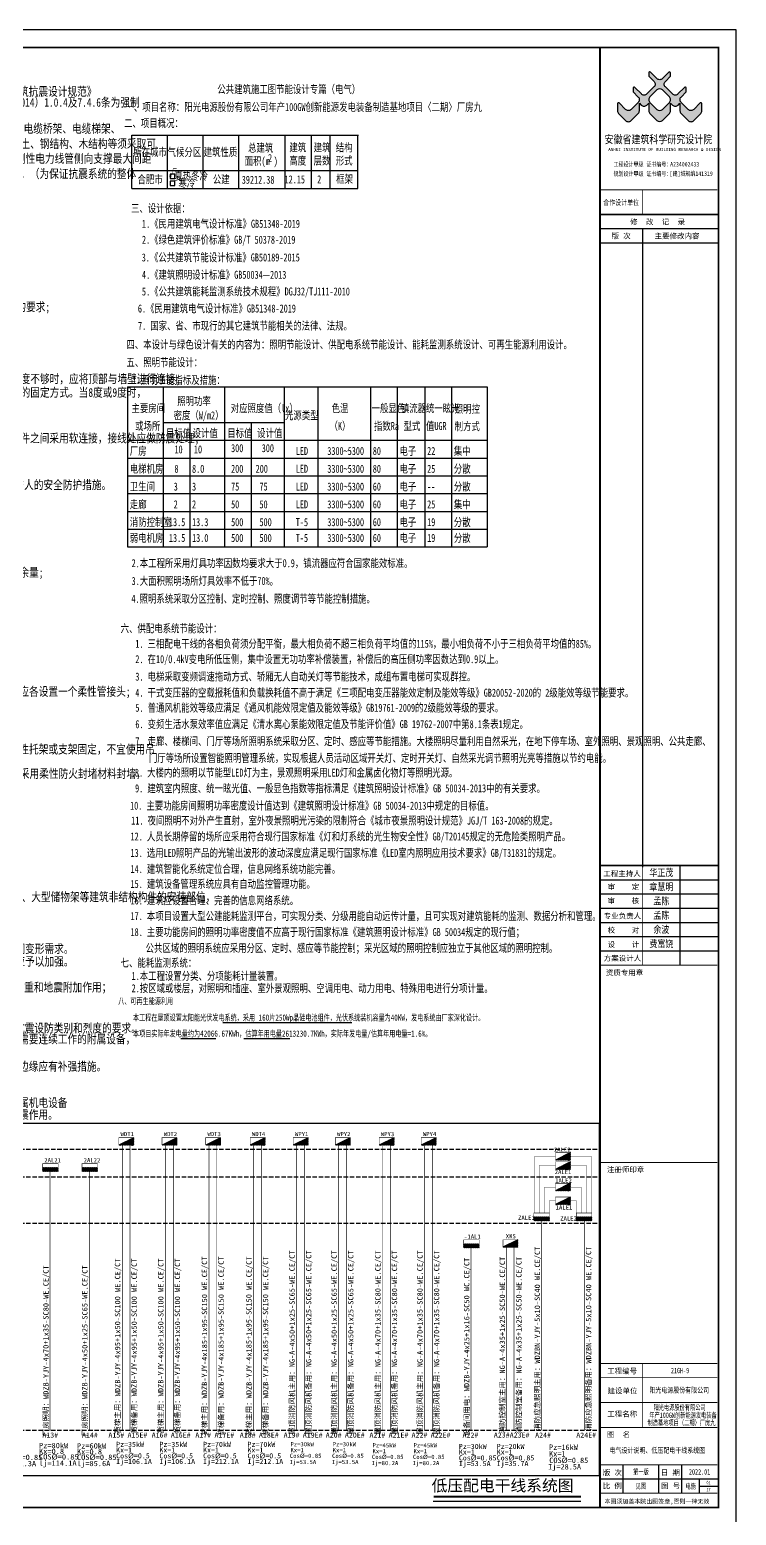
# Model space of a CAD drawing. Header units: millimetres. Extents: x -633009578 to 5705885, y -633235091 to 2571734.
# Drawn here: x 2504630 to 2544355, y 2323531 to 2407071 of the extents above; entities that cross this region are included whole.
import ezdxf
from ezdxf.enums import TextEntityAlignment as Align

# ---------------------------------------------------------------- set-up
doc = ezdxf.new("R2010")
doc.units = ezdxf.units.MM
doc.header["$LTSCALE"] = 1000
doc.header["$MEASUREMENT"] = 0
doc.linetypes.add('__DASH', pattern=[0.35, 0.25, -0.1])
doc.linetypes.add('DASH', pattern=[0.35, 0.25, -0.1])
doc.layers.get('0').update_dxf_attribs({"color": 9})
for name, color, linetype in [('000000000000电气', 7, 'Continuous'), ('ABDE_DENG', 4, 'Continuous'), ('E-CAPL-1', 7, 'Continuous'), ('电-标注文字', 6, 'Continuous'), ('电气系统', 3, 'Continuous'), ('设备-箱柜', 3, 'Continuous'), ('院图签、封面151013$0$PUB_TITLE', 153, 'Continuous'), ('院图签、封面151013$0$图签文字', 4, 'Continuous')]:
    doc.layers.add(name, color=color, linetype=linetype)
doc.styles.add('--宋体', font='simhei.ttf', dxfattribs={"width": 0.8})
doc.styles.add('ECADI', font='simhei.ttf', dxfattribs={"width": 0.707, "bigfont": 'hztxt.shx'})
doc.styles.add('ELEC-DIM', font='simhei.ttf')
doc.styles.add('HZTXT', font='simhei.ttf', dxfattribs={"width": 0.707, "bigfont": 'hztxt.shx'})
doc.styles.add('IDQSTYLE', font='simhei.ttf', dxfattribs={"width": 0.707, "bigfont": 'hztxt.shx'})
doc.styles.add('宋', font='simhei.ttf', dxfattribs={"width": 0.8})
doc.styles.add('院图签、封面151013$0$-宋体', font='simhei.ttf', dxfattribs={"width": 0.8})

# ---------------------------------------------------------------- blocks, each defined once
blk = doc.blocks.new('*X27')
at = {"color": 0}
for p, q in [((99.83, 192.74), (101.99, 194.9)), ((99.83, 193.17), (101.57, 194.9)), ((99.83, 193.59), (101.14, 194.9)), ((99.83, 194.02), (100.72, 194.9)), ((99.83, 194.44), (100.29, 194.9)), ((99.83, 194.87), (99.87, 194.9)), ((99.92, 192.4), (102.42, 194.9)), ((100.34, 192.4), (102.84, 194.9)), ((100.76, 192.4), (103.26, 194.9)), ((101.19, 192.4), (103.69, 194.9)), ((101.61, 192.4), (104.11, 194.9)), ((102.04, 192.4), (104.54, 194.9)), ((102.46, 192.4), (104.96, 194.9)), ((102.88, 192.4), (105.38, 194.9)), ((103.31, 192.4), (105.81, 194.9)), ((103.73, 192.4), (106.23, 194.9)), ((104.16, 192.4), (106.66, 194.9)), ((104.58, 192.4), (107.08, 194.9)), ((105.01, 192.4), (107.51, 194.9)), ((105.43, 192.4), (107.93, 194.9)), ((105.85, 192.4), (108.35, 194.9)), ((106.28, 192.4), (108.78, 194.9)), ((106.7, 192.4), (109.2, 194.9)), ((107.13, 192.4), (109.63, 194.9)), ((107.55, 192.4), (109.83, 194.68)), ((107.98, 192.4), (109.83, 194.26)), ((108.4, 192.4), (109.83, 193.83)), ((108.82, 192.4), (109.83, 193.41)), ((109.25, 192.4), (109.83, 192.99)), ((109.67, 192.4), (109.83, 192.56))]:
    blk.add_line(p, q, dxfattribs=at)
blk = doc.blocks.new('HC000427')
at = {"color": 0, "linetype": 'Continuous', "const_width": 0.3}
blk.add_lwpolyline([(5, 2.5), (-5, 2.5), (-5, -2.5), (5, -2.5)], close=True, dxfattribs=at)
blk.add_lwpolyline([(5, 0), (-5, 0)], dxfattribs=at)
at = {"color": 0, "linetype": 'Continuous'}
blk.add_blockref('*X27', (-104.83, -194.9), dxfattribs=at)
at = {"color": 0, "style": 'IDQSTYLE', "width": 0.7}
blk.add_attdef('PSFHATT', (7, -2.5), '', height=2.5, dxfattribs=at)
blk = doc.blocks.new('*X123')
at = {"color": 0, "linetype": 'Continuous'}
for p, q in [((232.6, 320), (232.94, 320.33)), ((233.02, 320), (233.78, 320.76)), ((233.45, 320), (234.63, 321.18)), ((233.87, 320), (235.48, 321.61)), ((234.3, 320), (236.33, 322.03)), ((234.72, 320), (237.18, 322.46)), ((235.15, 320), (238.03, 322.88)), ((235.57, 320), (238.88, 323.3)), ((235.99, 320), (239.72, 323.73)), ((236.42, 320), (240.57, 324.15)), ((236.84, 320), (241.42, 324.58)), ((237.27, 320), (242.27, 325)), ((237.69, 320), (242.27, 324.57)), ((238.12, 320), (242.27, 324.15)), ((238.54, 320), (242.27, 323.72)), ((238.96, 320), (242.27, 323.3)), ((239.39, 320), (242.27, 322.88)), ((239.81, 320), (242.27, 322.45)), ((240.24, 320), (242.27, 322.03)), ((240.66, 320), (242.27, 321.6)), ((241.09, 320), (242.27, 321.18)), ((241.51, 320), (242.27, 320.75)), ((241.93, 320), (242.27, 320.33))]:
    blk.add_line(p, q, dxfattribs=at)
blk = doc.blocks.new('HC000431')
at = {"color": 0, "linetype": 'Continuous'}
blk.add_line((5, 2.5), (-5, -2.5), dxfattribs=at)
at = {"color": 0, "linetype": 'Continuous', "const_width": 0.3}
for points in [[(5, 2.5), (-5, 2.5), (-5, -2.5)], [(-5, -2.5), (5, -2.5), (5, 2.5)]]:
    blk.add_lwpolyline(points, dxfattribs=at)
at = {"color": 0, "linetype": 'Continuous'}
blk.add_blockref('*X123', (-237.27, -322.5), dxfattribs=at)
at = {"color": 0, "style": 'IDQSTYLE', "width": 0.7}
blk.add_attdef('PSFHATT', (7, -2.5), '', height=2.5, dxfattribs=at)
blk = doc.blocks.new('G$C30390A01')
at = {"layer": '院图签、封面151013$0$图签文字', "color": 6, "style": '院图签、封面151013$0$-宋体', "width": 0.7}
for s, p in [('年产100GW创新能源发电装备', (224, -862)), ('阳光电源股份有限公司', (460, -424)), ('制造基地项目〈二期〉厂房九', (125, -1285))]:
    blk.add_text(s, height=300, dxfattribs=at).set_placement(p)
blk = doc.blocks.new('建筑图框_A0')
at = {"layer": '院图签、封面151013$0$PUB_TITLE', "ltscale": 100}
h = blk.add_hatch(color=256, dxfattribs=at)
h.paths.add_polyline_path([(113562, 80488), (113198, 80857, 0.670794), (113099, 80817), (113099, 80604), (113385, 80314, -0.414214), (113383, 80006), (112984, 79613, -0.414214), (112676, 79615), (112315, 79981, 0.670794), (112216, 79940), (112216, 79546, 0.197036), (112278, 79394), (112676, 78990, 0.414214), (112983, 78988), (113388, 79387, 0.20079), (113453, 79542), (113453, 79968), (113559, 79861, 0.414214), (113866, 79859), (113978, 79968), (113978, 79550, 0.200112), (114042, 79396), (114439, 79003, 0.411512), (114746, 79003), (115143, 79396, 0.200112), (115207, 79550), (115207, 79968), (115319, 79859, 0.414214), (115626, 79861), (115733, 79968), (115733, 79542, 0.20079), (115797, 79387), (116202, 78988, 0.414214), (116509, 78990), (116907, 79394, 0.197036), (116969, 79546), (116969, 79940, 0.670794), (116870, 79981), (116509, 79615, -0.414214), (116201, 79613), (115802, 80006, -0.414214), (115800, 80314), (116086, 80604), (116086, 80817, 0.670794), (115987, 80857), (115623, 80488, -0.414214), (115315, 80486), (114913, 80882, -0.414214), (114911, 81190), (115209, 81493), (115209, 81667, 0.66557), (115110, 81708), (114747, 81350, -0.414214), (114439, 81352), (114075, 81721, 0.670794), (113976, 81681), (113976, 81493), (114275, 81190, -0.414214), (114272, 80882), (113870, 80486, -0.414214)])
h.paths.add_polyline_path([(114043, 80321), (114440, 80712, -0.409989), (114745, 80712), (115142, 80321, -0.417685), (115142, 80012), (114746, 79619, -0.411512), (114439, 79619), (114043, 80012, -0.417685)], flags=16)
for p, q in [((118900, 0), (118900, 84100)), ((117900, 1000), (117900, 83100))]:
    blk.add_line(p, q)
at = {"layer": '院图签、封面151013$0$PUB_TITLE'}
for p, q in [((111238, 73700), (117838, 73700)), ((117838, 73700), (111238, 73700)), ((111238, 73700), (117838, 73700)), ((117838, 72900), (111238, 72900)), ((113638, 37001), (113638, 72899)), ((117838, 72100), (111238, 72100)), ((117838, 37100), (111238, 37100)), ((117838, 37100), (111238, 37100)), ((111238, 37100), (117838, 37100)), ((111238, 37100), (117838, 37100)), ((111238, 37100), (117838, 37100)), ((117838, 37100), (111238, 37100)), ((111238, 37100), (117838, 37100)), ((111238, 37100), (117838, 37100)), ((117838, 37100), (111238, 37100)), ((115738, 31501), (115738, 37100)), ((111238, 36300), (117838, 36300)), ((111238, 35500), (117838, 35500)), ((111238, 34700), (117838, 34700)), ((111238, 33900), (117838, 33900)), ((111238, 33100), (117838, 33100)), ((111238, 32300), (117838, 32300)), ((112538, 1800), (112538, 3411)), ((114538, 1800), (114538, 3411)), ((115838, 1800), (115838, 3411)), ((111238, 2600), (117838, 2600)), ((116838, 1800), (116838, 2600)), ((116838, 2200), (117838, 2200))]:
    blk.add_line(p, q, dxfattribs=at)
blk.add_lwpolyline([(0, 0), (118900, 0), (118900, 84100), (0, 84100)], close=True, dxfattribs=at)
at = {"layer": '院图签、封面151013$0$PUB_TITLE', "const_width": 100}
blk.add_lwpolyline([(2500, 1000), (117900, 1000), (117900, 83100), (2500, 83100)], close=True, dxfattribs=at)
at = {"layer": '院图签、封面151013$0$PUB_TITLE'}
for points, const_width in [([(111238, 1000), (111238, 83100)], 100), ([(111238, 75100), (117838, 75100)], 48), ([(113638, 73700), (113638, 75100)], 48), ([(111238, 73700), (117838, 73700)], 48), ([(111238, 37100), (117838, 37100)], 50), ([(111238, 37100), (117838, 37100)], 48), ([(111238, 37100), (117838, 37100)], 48), ([(111238, 37100), (117838, 37100)], 48), ([(111238, 37100), (117838, 37100)], 48), ([(111238, 37100), (117838, 37100)], 48), ([(111238, 37100), (117838, 37100)], 48), ([(111238, 37100), (117838, 37100)], 48), ([(111238, 37100), (117838, 37100)], 48), ([(117838, 37100), (111238, 37100)], 35.3), ([(117838, 37100), (111238, 37100)], 35.3), ([(113638, 31501), (113638, 37100)], 48), ([(111238, 31500), (117838, 31500)], 48), ([(111238, 20400), (117838, 20400)], 48), ([(111238, 9100), (117838, 9100)], 48), ([(111238, 9100), (117838, 9100)], 48), ([(113638, 5500), (113638, 9100)], 48), ([(111238, 8300), (117838, 8300)], 48), ([(111238, 8300), (117838, 8300)], 48), ([(111238, 6900), (117838, 6900)], 48), ([(111238, 6900), (117838, 6900)], 48), ([(111238, 5500), (117838, 5500)], 48), ([(111238, 5500), (117838, 5500)], 48), ([(111238, 3400), (117838, 3400)], 48), ([(111238, 1800), (117838, 1800)], 48)]:
    blk.add_lwpolyline(points, dxfattribs=dict(at, const_width=const_width))
for points in [[(114911, 81190), (115209, 81493), (115209, 81667, 0.66557), (115110, 81708), (114747, 81350, -0.414214), (114439, 81352), (114075, 81721, 0.670794), (113976, 81681), (113976, 81493), (114275, 81190, -0.414214), (114272, 80882), (113870, 80486, -0.414214), (113562, 80488), (113198, 80857, 0.670794), (113099, 80817), (113099, 80604), (113385, 80314, -0.414214), (113383, 80006), (112984, 79613, -0.414214), (112676, 79615), (112315, 79981, 0.670794), (112216, 79940), (112216, 79546, 0.197036), (112278, 79394), (112676, 78990, 0.414214), (112983, 78988), (113388, 79387, 0.20079), (113453, 79542), (113453, 79968), (113559, 79861, 0.414214), (113866, 79859), (113978, 79968), (113978, 79550, 0.200112), (114042, 79396), (114439, 79003, 0.411512), (114746, 79003), (115143, 79396, 0.200112), (115207, 79550), (115207, 79968), (115319, 79859, 0.414214), (115626, 79861), (115733, 79968), (115733, 79542, 0.20079), (115797, 79387), (116202, 78988, 0.414214), (116509, 78990), (116907, 79394, 0.197036), (116969, 79546), (116969, 79940, 0.670794), (116870, 79981), (116509, 79615, -0.414214), (116201, 79613), (115802, 80006, -0.414214), (115800, 80314), (116086, 80604), (116086, 80817, 0.670794), (115987, 80857), (115623, 80488, -0.414214), (115315, 80486), (114913, 80882, -0.414214)], [(115142, 80321), (114745, 80712, 0.409989), (114440, 80712), (114043, 80321, 0.417685), (114043, 80012), (114439, 79619, 0.411512), (114746, 79619), (115142, 80012, 0.417685)]]:
    blk.add_lwpolyline(points, format="xyb", close=True, dxfattribs=at)
at = {"layer": '院图签、封面151013$0$PUB_TITLE', "style": '院图签、封面151013$0$-宋体', "width": 0.8}
for s, height, p in [('安徽省建筑科学研究设计院', 450, (111496, 77710)), ('规划设计甲级 证书编号：', 250, (112002, 75874)), ('工程设计甲级 证书编号：', 250, (112002, 76409)), ('A234002433', 250, (115183, 76409)), ('[建]城规编141319', 250, (115154, 75882)), ('合作设计单位', 300, (111416, 74236))]:
    blk.add_text(s, height=height, dxfattribs=at).set_placement(p)
at = {"layer": '院图签、封面151013$0$PUB_TITLE', "ltscale": 100, "style": '院图签、封面151013$0$-宋体'}
blk.add_text('ANHUI INSTITUTE OF BUILDING RESEARCH & DESIGN', height=180, dxfattribs=at).set_placement((111702, 77276))
at = {"layer": '院图签、封面151013$0$PUB_TITLE', "style": '院图签、封面151013$0$-宋体'}
for s, height, p in [('版 次', 300, (111890, 72353)), ('修  改  记  录', 300, (112931, 73146)), ('主要修改内容', 300, (114310, 72353)), ('工程主持人', 300, (111427, 36494)), ('审    定', 300, (111669, 35760)), ('审    核', 300, (111659, 34969)), ('专业负责人', 300, (111449, 34114)), ('校    对', 300, (111668, 33315)), ('设    计', 300, (111664, 32508)), ('方案设计人', 300, (111450, 31738)), ('资质专用章', 300, (111570, 30921)), ('注册师印章', 300, (111628, 19847)), ('工程编号', 300, (111644, 8519)), ('建设单位', 300, (111663, 7409)), ('工程名称', 300, (111644, 6104)), ('图  名', 300, (111628, 4952)), ('版 次', 300, (111397, 2811)), ('日 期', 300, (114658, 2814)), ('比 例', 300, (111390, 2063)), ('图 号', 300, (114672, 2063)), ('本图须加盖本院出图签章,否则一律无效', 240, (111488, 1224))]:
    blk.add_text(s, height=height, dxfattribs=at).set_placement(p)
at = {"layer": '院图签、封面151013$0$图签文字', "color": 6, "style": '院图签、封面151013$0$-宋体'}
for tag, height, width, p in [('工程主持人', 400, 0.8, (114688, 36700)), ('审定', 400, 0.8, (114688, 35900)), ('审核', 400, 0.8, (114688, 35100)), ('专业负责人', 400, 0.8, (114688, 34300)), ('校对', 400, 0.8, (114688, 33500)), ('设计', 400, 0.8, (114688, 32700)), ('方案设计人', 400, 0.8, (114688, 31900)), ('工程编号', 300, 0.7, (115738, 8700)), ('版次', 300, 0.7, (113538, 3006)), ('日期', 300, 0.7, (116838, 3000)), ('图号', 200, 0.7, (117338, 2400)), ('比例', 300, 0.7, (113538, 2200)), ('图号_X施', 300, 0.7, (116338, 2200)), ('图号_总数', 200, 0.7, (117338, 2000))]:
    blk.add_attdef(tag, text='', height=height, dxfattribs=dict(at, width=width)).set_placement(p, align=Align.MIDDLE_CENTER)
at = {"layer": '院图签、封面151013$0$图签文字', "color": 6, "style": '院图签、封面151013$0$-宋体', "width": 0.7}
for tag, p in [('建设单位_001', (115736, 7446)), ('工程名称_001', (115734, 6045)), ('图名_001', (114543, 4060))]:
    blk.add_attdef(tag, p, '', height=300, dxfattribs=at)

msp = doc.modelspace()

# ---------------------------------------------------------------- linework, layer by layer
at = {"color": 8, "linetype": '__DASH'}
for p, q in [((2477128.3, 2344116.8), (2536652, 2344116.8)), ((2477128.3, 2342556.8), (2536652, 2342556.8)), ((2477128.3, 2339961.7), (2536652, 2339961.7)), ((2477120.3, 2328314), (2536644, 2328314))]:
    msp.add_line(p, q, dxfattribs=at)
at = {"color": 2, "linetype": 'Continuous'}
msp.add_lwpolyline([(2477128.3, 2345582.5), (2536652, 2345582.5), (2536652, 2325755), (2477128.3, 2325755)], close=True, dxfattribs=at)
at = {"layer": '000000000000电气', "color": 4}
msp.add_line((2527314.2, 2324331.1), (2535624.4, 2324331.1), dxfattribs=at)
msp.add_line((2527314.2, 2324331.1), (2535624.4, 2324331.1), dxfattribs=at)
at = {"layer": '000000000000电气', "color": 4, "const_width": 115.2}
msp.add_lwpolyline([(2527334.5, 2324573.6), (2535616.9, 2324573.6), (2527334.5, 2324573.6), (2535616.9, 2324573.6), (2527334.5, 2324573.6)], dxfattribs=at)
msp.add_lwpolyline([(2527334.5, 2324573.6), (2535616.9, 2324573.6), (2527334.5, 2324573.6), (2535616.9, 2324573.6), (2527334.5, 2324573.6)], dxfattribs=at)
at = {"layer": 'ABDE_DENG', "color": 4, "linetype": 'Continuous'}
for p, q in [((2522745.9, 2351215.6), (2515490.8, 2351215.6)), ((2515092.6, 2350315.6), (2513117.3, 2350315.6)), ((2519255.6, 2350315.6), (2516676.1, 2350315.6))]:
    msp.add_line(p, q, dxfattribs=at)
at = {"layer": 'E-CAPL-1', "color": 230, "linetype": 'Continuous', "const_width": 36}
for points in [[(2509829.2, 2344345.7), (2509829.2, 2328300.5)], [(2512261.5, 2344345.7), (2512261.5, 2328300.5)], [(2514715.8, 2344345.7), (2514715.8, 2328300.5)], [(2517214.6, 2344345.7), (2517214.6, 2328300.5)], [(2519640.3, 2344345.7), (2519640.3, 2328300.5)], [(2522006.6, 2344345.7), (2522006.6, 2328300.5)], [(2524464.8, 2344345.7), (2524464.8, 2328300.5)], [(2526831.1, 2344345.7), (2526831.1, 2328300.5)], [(2505771.3, 2342870.6), (2505771.3, 2328314)], [(2507985.2, 2342870.6), (2507985.2, 2328314)], [(2533400.3, 2340102.6), (2533400.3, 2328300.5)], [(2535815, 2340102.6), (2535815, 2328300.5)], [(2529440, 2338578.4), (2529440, 2328314)], [(2531431.6, 2338599.5), (2531431.6, 2328300.5)]]:
    msp.add_lwpolyline(points, dxfattribs=at)
at = {"layer": 'E-CAPL-1', "color": 230, "linetype": 'DASH', "const_width": 36}
for points in [[(2510263.8, 2344345.7), (2510263.8, 2328300.5)], [(2512696.1, 2344345.7), (2512696.1, 2328300.5)], [(2515150.4, 2344345.7), (2515150.4, 2328300.5)], [(2517649.3, 2344345.7), (2517649.3, 2328300.5)], [(2520074.9, 2344345.7), (2520074.9, 2328300.5)], [(2522441.3, 2344345.7), (2522441.3, 2328300.5)], [(2524899.4, 2344345.7), (2524899.4, 2328300.5)], [(2527265.8, 2344345.7), (2527265.8, 2328300.5)], [(2531866.3, 2338599.5), (2531866.3, 2328300.5)]]:
    msp.add_lwpolyline(points, dxfattribs=at)
at = {"layer": '电-标注文字', "color": 4}
for p, q in [((2510379, 2398141.8), (2510379, 2401141.8)), ((2510379.1, 2401143.4), (2523110.2, 2401142.8)), ((2510379.1, 2398142.6), (2510379.1, 2401141.8)), ((2512379.1, 2398142.6), (2512379.1, 2401141.8)), ((2514379.1, 2398142.6), (2514379.1, 2401141.8)), ((2516379.1, 2398142.6), (2516379.1, 2401141.8)), ((2518995, 2398142.6), (2518995, 2401141.8)), ((2520474.8, 2398142.7), (2520474.8, 2401141.8)), ((2521527.6, 2398142.6), (2521527.6, 2401141.8)), ((2523079.5, 2398142.7), (2523079.5, 2401141.8)), ((2523079.5, 2399142.8), (2510379.1, 2399143.4)), ((2510379.1, 2398144.3), (2523079.5, 2398143.6)), ((2510124.6, 2386985.2), (2510124.8, 2377985.2)), ((2510124.6, 2386985.2), (2530355.6, 2386985.2)), ((2512124.6, 2386985.2), (2512124.7, 2377985.2)), ((2515575.1, 2386985.2), (2515575.2, 2377985.2)), ((2518932.1, 2386985.2), (2518932.2, 2377985.2)), ((2520826.6, 2386985.2), (2520826.7, 2377985.2)), ((2523787, 2386985.2), (2523787.1, 2377985.2)), ((2525287, 2386985.2), (2525287.1, 2377985.2)), ((2526842.1, 2386985.2), (2526842.2, 2377985.2)), ((2528342.1, 2386985.2), (2528342.2, 2377985.2)), ((2530355.6, 2386985.2), (2530355.7, 2377985.2)), ((2512124.6, 2384985.2), (2518932.1, 2384985.2)), ((2513624.6, 2384985.2), (2513624.7, 2377985.2)), ((2517075.1, 2384985.2), (2517075.2, 2377985.2)), ((2510124.6, 2383985.2), (2530355.6, 2383985.2)), ((2510124.6, 2382985.2), (2530355.7, 2382985.2)), ((2510124.6, 2381985.2), (2530355.7, 2381985.2)), ((2510124.6, 2381985.2), (2530355.7, 2381985.2)), ((2510124.6, 2380985.2), (2530355.7, 2380985.2)), ((2510124.6, 2379985.2), (2530355.7, 2379985.2)), ((2510124.8, 2378985.2), (2530355.7, 2378985.2)), ((2510124.6, 2377985.2), (2530355.7, 2377985.2)), ((2510124.6, 2377985.2), (2530355.7, 2377985.2))]:
    msp.add_line(p, q, dxfattribs=at)
for points in [[(2512532.5, 2398707.4), (2512782.5, 2398707.4), (2512782.5, 2398957.4), (2512532.5, 2398957.4)], [(2512532.5, 2398306), (2512782.5, 2398306), (2512782.5, 2398556), (2512532.5, 2398556)]]:
    msp.add_lwpolyline(points, close=True, dxfattribs=at)
at = {"layer": '设备-箱柜', "const_width": 20}
for points in [[(2532999.4, 2340528.8), (2532999.4, 2343706.7)], [(2534187.7, 2343706.7), (2532999.4, 2343706.7)], [(2535027.7, 2343706.7), (2536215.9, 2343706.7)], [(2536215.9, 2340528.8), (2536215.9, 2343706.7)], [(2533280.3, 2340528.8), (2533280.3, 2343205.2)], [(2534187.7, 2343205.2), (2533280.3, 2343205.2)], [(2535027.7, 2343205.2), (2535935, 2343205.2)], [(2535935, 2340528.8), (2535935, 2343205.2)], [(2533561.2, 2340528.8), (2533561.2, 2341968.4)], [(2534187.7, 2341968.4), (2533561.2, 2341968.4)], [(2535027.7, 2341968.4), (2535654.1, 2341968.4)], [(2535654.1, 2340528.8), (2535654.1, 2341968.4)], [(2533842.2, 2340528.8), (2533842.2, 2341217.9)], [(2534187.7, 2341217.9), (2533842.2, 2341217.9)], [(2535027.7, 2341217.9), (2535373.2, 2341217.9)], [(2535373.2, 2340528.8), (2535373.2, 2341217.9)]]:
    msp.add_lwpolyline(points, dxfattribs=at)

# ---------------------------------------------------------------- block references
at = {"layer": '设备-箱柜'}
ref = msp.add_blockref('建筑图框_A0', (2425455.3, 2322971.4), dxfattribs=at)
ref.add_attrib('工程主持人', '华正茂', dxfattribs={"layer": '院图签、封面151013$0$图签文字', "color": 6, "height": 400, "style": '院图签、封面151013$0$-宋体', "width": 0.8}).set_placement((2540143.4, 2359671), align=Align.MIDDLE_CENTER)
ref.add_attrib('审定', '章慧明', dxfattribs={"layer": '院图签、封面151013$0$图签文字', "color": 6, "height": 400, "style": '院图签、封面151013$0$-宋体', "width": 0.8}).set_placement((2540143.4, 2358871), align=Align.MIDDLE_CENTER)
ref.add_attrib('审核', '孟陈', dxfattribs={"layer": '院图签、封面151013$0$图签文字', "color": 6, "height": 400, "style": '院图签、封面151013$0$-宋体', "width": 0.8}).set_placement((2540143.4, 2358071), align=Align.MIDDLE_CENTER)
ref.add_attrib('专业负责人', '孟陈', dxfattribs={"layer": '院图签、封面151013$0$图签文字', "color": 6, "height": 400, "style": '院图签、封面151013$0$-宋体', "width": 0.8}).set_placement((2540143.4, 2357271), align=Align.MIDDLE_CENTER)
ref.add_attrib('校对', '余波', dxfattribs={"layer": '院图签、封面151013$0$图签文字', "color": 6, "height": 400, "style": '院图签、封面151013$0$-宋体', "width": 0.8}).set_placement((2540143.4, 2356471), align=Align.MIDDLE_CENTER)
ref.add_attrib('设计', '费富饶', dxfattribs={"layer": '院图签、封面151013$0$图签文字', "color": 6, "height": 400, "style": '院图签、封面151013$0$-宋体', "width": 0.8}).set_placement((2540143.4, 2355671), align=Align.MIDDLE_CENTER)
ref.add_attrib('图号_总数', '17', dxfattribs={"layer": '院图签、封面151013$0$图签文字', "color": 6, "height": 200, "style": '院图签、封面151013$0$-宋体', "width": 0.7}).set_placement((2542793.4, 2324971.5), align=Align.MIDDLE_CENTER)
ref.add_attrib('图号', '01', dxfattribs={"layer": '院图签、封面151013$0$图签文字', "color": 6, "height": 200, "style": '院图签、封面151013$0$-宋体', "width": 0.7}).set_placement((2542793.4, 2325371.5), align=Align.MIDDLE_CENTER)
ref.add_attrib('图号_X施', '电施', dxfattribs={"layer": '院图签、封面151013$0$图签文字', "color": 6, "height": 300, "style": '院图签、封面151013$0$-宋体', "width": 0.7}).set_placement((2541793.4, 2325171.6), align=Align.MIDDLE_CENTER)
ref.add_attrib('日期', '2022.01', dxfattribs={"layer": '院图签、封面151013$0$图签文字', "color": 6, "height": 300, "style": '院图签、封面151013$0$-宋体', "width": 0.7}).set_placement((2542293.4, 2325971.6), align=Align.MIDDLE_CENTER)
ref.add_attrib('比例', '见图', dxfattribs={"layer": '院图签、封面151013$0$图签文字', "color": 6, "height": 300, "style": '院图签、封面151013$0$-宋体', "width": 0.7}).set_placement((2538993.4, 2325171.6), align=Align.MIDDLE_CENTER)
ref.add_attrib('版次', '第一版', dxfattribs={"layer": '院图签、封面151013$0$图签文字', "color": 6, "height": 300, "style": '院图签、封面151013$0$-宋体', "width": 0.7}).set_placement((2538993.4, 2325977.1), align=Align.MIDDLE_CENTER)
ref.add_attrib('图名_001', '电气设计说明、低压配电干线系统图', (2537230.7, 2327033.6), dxfattribs={"layer": '院图签、封面151013$0$图签文字', "color": 6, "height": 300, "style": '院图签、封面151013$0$-宋体', "width": 0.8})
ref.add_attrib('建设单位_001', '阳光电源股份有限公司', (2539468.2, 2330419.3), dxfattribs={"layer": '院图签、封面151013$0$图签文字', "color": 6, "height": 300, "style": '院图签、封面151013$0$-宋体', "width": 0.8})
ref.add_attrib('工程编号', '21GH-9', dxfattribs={"layer": '院图签、封面151013$0$图签文字', "color": 6, "height": 300, "style": '院图签、封面151013$0$-宋体', "width": 0.7}).set_placement((2541193.4, 2331671.8), align=Align.MIDDLE_CENTER)
for name, p, xscale, yscale, zscale in [('HC000431', (2510056.7, 2344555.7), 84, 84, 84), ('HC000431', (2512489, 2344555.7), 84, 84, 84), ('HC000431', (2514943.3, 2344555.7), 84, 84, 84), ('HC000431', (2517442.2, 2344555.7), 84, 84, 84), ('HC000431', (2519867.8, 2344555.7), 84, 84, 84), ('HC000431', (2522234.1, 2344555.7), 84, 84, 84), ('HC000431', (2524692.3, 2344555.7), 84, 84, 84), ('HC000431', (2527058.6, 2344555.7), 84, 84, 84), ('HC000427', (2505793, 2343089), 87.36, 87.36, 87.36), ('HC000427', (2508007, 2343089), 87.36, 87.36, 87.36), ('HC000431', (2534607.7, 2343712.9), 84, 84, 84), ('HC000431', (2534607.7, 2343193.9), 84, 84, 84), ('HC000431', (2534607.7, 2341990.4), 84, 84, 84), ('HC000431', (2534607.7, 2341217.9), 84, 84, 84), ('HC000427', (2533414.8, 2340310.4), 87.36, 87.36, 87.36), ('HC000427', (2535800.5, 2340310.4), -87.36, 87.36, 87.36), ('HC000427', (2529461.7, 2338796.8), 87.36, 87.36, 87.36), ('HC000431', (2531659.2, 2338809.5), 84, 84, 84)]:
    msp.add_blockref(name, p, dxfattribs=dict(at, xscale=xscale, yscale=yscale, zscale=zscale))
msp.add_blockref('G$C30390A01', (2539238.5, 2329871.8), dxfattribs=at)

# ---------------------------------------------------------------- texts
at = {"layer": '000000000000电气', "color": 3, "style": '宋'}
for s, p in [('A13#', (2505787.3, 2328041.1)), ('A14#', (2508013.5, 2328041.1)), ('A15#', (2509501, 2328041.1)), ('A15E#', (2510687.7, 2328041.1)), ('A16#', (2511933.3, 2328041.1)), ('A16E#', (2513120, 2328041.1)), ('A17#', (2514387.7, 2328041.1)), ('A17E#', (2515574.3, 2328041.1)), ('A18#', (2516886.5, 2328041.1)), ('A18E#', (2518073.2, 2328041.1)), ('A19#', (2519352.3, 2328041.1)), ('A19E#', (2520539, 2328041.1)), ('A20#', (2521718.6, 2328041.1)), ('A20E#', (2522905.3, 2328041.1)), ('A21#', (2524176.8, 2328041.1)), ('A21E#', (2525363.5, 2328041.1)), ('A22#', (2526543.1, 2328041.1)), ('A22E#', (2527729.8, 2328041.1)), ('A22#', (2529410.1, 2328041.1)), ('A23#', (2531168.7, 2328041.1)), ('A23E#', (2532173.8, 2328041.1)), ('A24#', (2533493.2, 2328041.1)), ('A24E#', (2535917, 2328041.1))]:
    msp.add_text(s, height=285, dxfattribs=at).set_placement(p, align=Align.MIDDLE)
for s, p in [('Pz=35kW', (2509489.7, 2327377.5)), ('Pz=35kW', (2511922.1, 2327377.5)), ('Pz=70kW', (2514376.4, 2327377.5)), ('Pz=70kW', (2516875.2, 2327377.5)), ('Pz=30kW', (2528757.9, 2327261.9)), ('Pz=20kW', (2530886.6, 2327261.9)), ('Cos%%C=0.5', (2509489.7, 2326732.5)), ('Kx=1', (2509489.7, 2327063.8)), ('Ij=106.1A', (2509489.7, 2326414.9)), ('Cos%%C=0.5', (2511922.1, 2326732.5)), ('Kx=1', (2511922.1, 2327063.8)), ('Ij=106.1A', (2511922.1, 2326414.9)), ('Cos%%C=0.5', (2514376.4, 2326732.5)), ('Kx=1', (2514376.4, 2327063.8)), ('Ij=212.1A', (2514376.4, 2326414.9)), ('Cos%%C=0.5', (2516875.2, 2326732.5)), ('Kx=1', (2516875.2, 2327063.8)), ('Ij=212.1A', (2516875.2, 2326414.9)), ('Cos%%C=0.85', (2528757.9, 2326617)), ('Kx=1', (2528757.9, 2326948.2)), ('Cos%%C=0.85', (2530886.6, 2326617)), ('Kx=1', (2530886.6, 2326948.2)), ('Ij=53.5A', (2528757.9, 2326299.4)), ('Ij=35.7A', (2530886.6, 2326299.4))]:
    msp.add_text(s, height=285, dxfattribs=at).set_placement(p)
at = {"layer": '000000000000电气', "color": 2, "style": '--宋体'}
for s, p in [('Pz=30kW', (2519289.4, 2327408.2)), ('Pz=30kW', (2521664.4, 2327408.2)), ('Pz=45kW', (2523902.9, 2327348.7)), ('Pz=45kW', (2526209.4, 2327348.7)), ('Ij=53.5A', (2519237.3, 2326409.1)), ('Cos%%C=0.85', (2519254.1, 2326756.8)), ('Kx=1', (2519289.4, 2327077.8)), ('Ij=53.5A', (2521612.3, 2326409.1)), ('Cos%%C=0.85', (2521629.1, 2326756.8)), ('Kx=1', (2521664.4, 2327077.8)), ('Cos%%C=0.85', (2523867.6, 2326697.3)), ('Kx=1', (2523902.9, 2327018.3)), ('Cos%%C=0.85', (2526174.1, 2326697.3)), ('Kx=1', (2526209.4, 2327018.3)), ('Ij=80.2A', (2523850.8, 2326349.6)), ('Ij=80.2A', (2526157.3, 2326349.6))]:
    msp.add_text(s, height=240, dxfattribs=at).set_placement(p)
at = {"layer": '000000000000电气', "color": 3, "linetype": 'Continuous', "style": '宋'}
for s, height, p in [('Pz=16kW', 308.83, (2533829.4, 2327204)), ('Kx=1', 308.83, (2533829.4, 2326835.1)), ('COS%%c=0.85', 308.827, (2533841.7, 2326467.4)), ('Ij=28.5A', 308.83, (2533779.9, 2326107.7))]:
    msp.add_text(s, height=height, dxfattribs=at).set_placement(p)
at = {"layer": '000000000000电气', "color": 4, "style": '宋'}
msp.add_text('低压配电干线系统图', height=650, dxfattribs=at).set_placement((2527224.9, 2324880.2))
at = {"layer": 'ABDE_DENG', "color": 4, "linetype": 'Continuous', "style": 'HZTXT', "width": 0.7}
for s, p in [('八、可再生能源利用', (2509606, 2352269)), ('本工程在屋顶设置太阳能光伏发电系统，采用 160片250Wp晶硅电池组件，光伏系统装机容量为40KW，发电系统由厂家深化设计。', (2510436.9, 2351344.2)), ('本项目实际年发电量约为42066.67KWh，估算年用电量2613230.7KWh，实际年发电量/估算年用电量=1.6%%%。', (2510436.9, 2350444.2))]:
    msp.add_text(s, height=350, dxfattribs=at).set_placement(p)
at = {"layer": 'E-CAPL-1', "color": 6, "linetype": 'Continuous', "style": 'ELEC-DIM'}
for s, p in [('货梯主用：WDZB-YJY-4x185+1x95-SC150 WE.CE/CT', (2514453.8, 2333045.2)), ('货梯备用：WDZB-YJY-4x185+1x95-SC150 WE.CE/CT', (2515387.8, 2333045.2)), ('货梯主用：WDZB-YJY-4x185+1x95-SC150 WE.CE/CT', (2516952.6, 2333045.2)), ('货梯备用：WDZB-YJY-4x185+1x95-SC150 WE.CE/CT', (2517886.6, 2333045.2)), ('屋顶消防风机主用：NG-A-4x50+1x25-SC65-WE.CE/CT', (2519378.3, 2333246.1)), ('屋顶消防风机备用：NG-A-4x50+1x25-SC65-WE.CE/CT', (2520312.3, 2333246.1)), ('屋顶消防风机主用：NG-A-4x50+1x25-SC65-WE.CE/CT', (2521744.6, 2333246.1)), ('屋顶消防风机备用：NG-A-4x50+1x25-SC65-WE.CE/CT', (2522678.6, 2333246.1)), ('屋顶消防风机主用：NG-A-4x70+1x35-SC80-WE.CE/CT', (2524202.8, 2333246.1)), ('屋顶消防风机备用：NG-A-4x70+1x35-SC80-WE.CE/CT', (2525136.8, 2333246.1)), ('屋顶消防风机主用：NG-A-4x70+1x35-SC80-WE.CE/CT', (2526569.1, 2333246.1)), ('屋顶消防风机备用：NG-A-4x70+1x35-SC80-WE.CE/CT', (2527503.1, 2333246.1)), ('设备间用电：WDZB-YJY-4x25+1x16-SC50 WC.CE/CT', (2529198.9, 2333001.1)), ('消防控制室主用：NG-A-4x35+1x25-SC50-WE.CE/CT', (2531198.1, 2333102.7)), ('消防控制室备用：NG-A-4x35+1x25-SC50-WE.CE/CT', (2532130.1, 2333102.7)), ('消防应急照明主用：WDZBN-YJY-5x10-SC40 WE.CE/CT', (2533166.7, 2333460.7)), ('消防应急照明备用：WDZBN-YJY-5x10-SC40 WE.CE/CT', (2536048.6, 2333460.7)), ('厂房照明：WDZB-YJY-4x70+1x35-SC80-WE.CE/CT', (2505538.3, 2332778.3)), ('厂房照明：WDZB-YJY-4x50+1x25-SC65-WE.CE/CT', (2507727.8, 2332778.3)), ('货梯主用：WDZB-YJY-4x95+1x50-SC100 WE.CE/CT', (2509567.1, 2333045.2)), ('货梯备用：WDZB-YJY-4x95+1x50-SC100 WE.CE/CT', (2510501.1, 2333045.2)), ('货梯主用：WDZB-YJY-4x95+1x50-SC100 WE.CE/CT', (2511999.5, 2333045.2)), ('货梯备用：WDZB-YJY-4x95+1x50-SC100 WE.CE/CT', (2512933.5, 2333045.2))]:
    msp.add_text(s, height=300, rotation=90, dxfattribs=at).set_placement(p, align=Align.MIDDLE_CENTER)
at = {"layer": '电-标注文字', "color": 4, "linetype": 'Continuous', "style": 'ECADI', "width": 0.8}
for s, p in [('    1、 为防止地震时电力系统失效、短路及起火造成人员伤亡及财产损失，根据《建筑抗震设计规范》', (2483390.5, 2403351)), ('（GB50011-2010)第1.0.2条、第3.7.1条及《建筑机电工程抗震设计规范》（GB50981－2014）1.0.4及7.4.6条为强制', (2483390.5, 2402742.1)), ('    2、本项目重力超过1.8kN的设备；内径大于等于DN60mm的电气配管;15Kg/m或以上的电缆桥架、电缆梯架、', (2483504.9, 2401267.6)), ('电缆线盒、母线槽都应设置抗震支吊架,且此项目抗震支吊架产品需通过FM认证,与混凝土、钢结构、木结构等须采取可', (2483455.3, 2400414.5)), ('靠的锚固形式。抗震支吊架的设置原则为：刚性电力线管侧向支撑最大间距为12m，非刚性电力线管侧向支撑最大间距', (2483463.5, 2399581.1)), ('为6m，刚性电力线管纵向支撑最大间距为24m，非刚性电力线管纵向支撑最大间距为12m。（为保证抗震系统的整体', (2483466.3, 2398726.7)), ('   （1） 电梯和相关机械、控制器的连接、支承应满足水平地震作用及地震相对位移的要求;', (2483504.9, 2391239)), ('   （2）靠墙安装的配电柜、通信设备机柜底部安装应牢同。当底部安装螺栓或焊接强度不够时，应将顶部与墙壁进行连接;', (2483463.9, 2387192.4)), ('   （3）当配电柜、通信设备柜等非靠墙落地安装时，根部应采用金属膨胀螺栓或焊接的固定方式。当8度或9度时，', (2483463.9, 2386429.6)), ('   （5）配电箱(柜)、通信设备机柜内的元器件应考虑与支承结构间的相互作用，元器件之间采用软连接，接线处应做防震处理;', (2483463.9, 2383856.3)), ('    3、设在建筑物屋顶上的共用天线应采取防止因地震导致设备或其部件损坏后坠落伤人的安全防护措施。', (2483394.6, 2381230.9)), ('   （3）在电缆桥架、电缆槽盒内敷设的缆线在引进、引出和转弯处，应在长度上留有余量;', (2483394.6, 2376309.3)), ('   （1）采用金属导管、刚性塑料导管敷设时宜靠近建筑物下部穿越，且在抗震缝两侧应各设置一个柔性管接头;', (2483394.6, 2369610.1)), ('   （1）当线路采用金属导管、刚性塑料导管、电缆梯架或电缆槽盒敷设时，应使用刚性托架或支架固定，不宜使用吊', (2483394.6, 2366362.2)), ('   （2）当金属导管、刚性塑料导管、电缆梯架或电缆槽盒穿越防火分区时，其缝隙应采用柔性防火封堵材料封墙，', (2483422.9, 2364994)), ('建筑主体结构中，幕墙、围护墙、隔墙、女儿墙、雨篷、商标、广告牌、顶篷支架、大型储物架等建筑非结构构件的安装部位，', (2484576.4, 2358061.5)), ('2）.墙体及其与主体结构的连接应具有足够变形能力，以适应主体结构不同方向的层间变形需求。', (2483701.9, 2355144.1)), ('3）.人流出入口和通道处的砌体女儿墙应与主体结构铀固，防震缝处女儿墙的自由端应予以加强。', (2483698.2, 2354433.2)), ('1）.各类顶棚的构件及与楼板的连接件，应能承受顶棚、悬挂重物和有关机电设施的自重和地震附加作用；', (2483650.6, 2352979.5)), ('3）.玻璃幕墙、预制墙板、附属于楼屋面的悬臂构件和大型储物架的抗震构造应符合抗震设防类别和烈度的要求。', (2483676.5, 2350681.8)), ('建筑附属机电设备不应设置在可能致使其功能障碍等二次灾害的部位；设防地震下需要连续工作的附属设备，', (2484436.1, 2350064.9)), ('管道、电缆、通风管和设备的洞口设置，应减少对主要承重结构构件的削弱；洞口边缘应有补强措施。', (2484436.1, 2348531.4)), ('应能将设备承受的地震作用全部传递到建筑结构上。建筑结构中，用以固定建筑附属机电设备', (2484436.1, 2346487.9)), ('预埋件、铀固件的部位，应采取加强措施，以承受附属机电设备传给主体结构的地震作用。', (2484436.1, 2345818.9))]:
    msp.add_text(s, height=486, dxfattribs=at).set_placement(p)
at = {"layer": '电-标注文字', "color": 4, "style": 'ECADI', "width": 0.75}
for s, p in [('公共建筑施工图节能设计专篇（电气）', (2515178.5, 2403498.1)), ('一、项目名称：阳光电源股份有限公司年产100GW创新能源发电装备制造基地项目〈二期〉厂房九', (2510010.2, 2402497.3)), ('二、项目概况：', (2509935.2, 2401591.5)), ('三、设计依据：', (2510324.6, 2396802.7)), ('1.《民用建筑电气设计标准》GB51348-2019', (2510939.9, 2395934.5)), ('2.《绿色建筑评价标准》GB/T 50378-2019', (2510939.8, 2395036.5)), ('3.《公共建筑节能设计标准》GB50189-2015', (2510929.9, 2394041.5)), ('4.《建筑照明设计标准》GB50034—2013', (2510939.9, 2393066)), ('5.《公共建筑能耗监测系统技术规程》DGJ32/TJ111-2010', (2510939.9, 2392127)), ('6.《民用建筑电气设计标准》GB51348-2019', (2510712.5, 2391168.9)), ('7. 国家、省、市现行的其它建筑节能相关的法律、法规。', (2510719.9, 2390196.6)), ('四、本设计与绿色设计有关的内容为：照明节能设计、供配电系统节能设计、能耗监测系统设计、可再生能源利用设计。', (2510070.1, 2389143.3)), ('五、照明节能设计：', (2510070.1, 2388143.3)), ('1.照明节能指标及措施：', (2510415.4, 2387145.6)), ('主要房间', (2510352.4, 2385559.6)), ('照明功率', (2512919, 2385959.6)), ('对应照度值（lx）', (2515931.2, 2385559.6)), ('色温', (2521601.4, 2385559.6)), ('一般显色', (2523850.7, 2385559.6)), ('镇流器', (2525495, 2385559.6)), ('统一眩光', (2526905.8, 2385559.6)), ('照明控', (2528522.5, 2385522.8)), ('密度（W/m2）', (2512716.9, 2385159.6)), ('光源类型', (2518983.2, 2385159.6)), ('或场所', (2510559.9, 2384559.6)), ('目标值', (2512286.4, 2384159.6)), ('设计值', (2513786.4, 2384159.6)), ('目标值', (2515736.9, 2384159.6)), ('设计值', (2517412.9, 2384159.6)), ('（K）', (2521487, 2384559.6)), ('指数Ra', (2523985.3, 2384559.6)), ('型式', (2525648.8, 2384559.6)), ('值UGR', (2526905.8, 2384559.6)), ('制方式', (2528522.5, 2384542.8)), ('厂房', (2510256.5, 2383155.9)), ('10', (2512769, 2383248.6)), ('10', (2513861.6, 2383248.6)), ('300', (2515951.5, 2383316.5)), ('300', (2517675, 2383316.5)), ('LED', (2519590.5, 2383155.9)), ('3300~5300', (2521360.7, 2383155.9)), ('80', (2523919, 2383155.9)), ('电子', (2525419, 2383155.9)), ('22', (2526974.1, 2383155.9)), ('集中', (2528474.1, 2383155.9)), ('电梯机房', (2510256.5, 2382155.9)), ('8', (2512769, 2382155.9)), ('8.0', (2513756.5, 2382155.9)), ('200', (2515951.5, 2382155.9)), ('200', (2517331.3, 2382155.9)), ('LED', (2519590.5, 2382155.9)), ('3300~5300', (2521360.7, 2382155.9)), ('80', (2523919, 2382155.9)), ('电子', (2525419, 2382155.9)), ('25', (2526974.1, 2382155.9)), ('分散', (2528474.1, 2382155.9)), ('卫生间', (2510256.9, 2381155.9)), ('3', (2512726.9, 2381155.9)), ('3', (2513756.9, 2381155.9)), ('75', (2515951.9, 2381155.9)), ('75', (2517547.9, 2381155.9)), ('LED', (2519590.9, 2381155.9)), ('3300~5300', (2521360.7, 2381155.9)), ('60', (2523919.4, 2381155.9)), ('电子', (2525419.4, 2381155.9)), ('--', (2526974.5, 2381155.9)), ('分散', (2528474.5, 2381155.9)), ('走廊', (2510256.9, 2380155.9)), ('2', (2512726.9, 2380155.9)), ('2', (2513756.9, 2380155.9)), ('50', (2515951.9, 2380155.9)), ('50', (2517547.9, 2380155.9)), ('LED', (2519590.9, 2380155.9)), ('3300~5300', (2521360.7, 2380155.9)), ('60', (2523919.4, 2380155.9)), ('电子', (2525419.4, 2380155.9)), ('25', (2526974.5, 2380155.9)), ('集中', (2528474.5, 2380155.9)), ('消防控制室', (2510256.9, 2379155.9)), ('13.5', (2512456.9, 2379155.9)), ('13.3', (2513756.9, 2379155.9)), ('500', (2515951.9, 2379155.9)), ('500', (2517547.9, 2379155.9)), ('T-5', (2519590.9, 2379155.9)), ('3300~5300', (2521360.7, 2379155.9)), ('60', (2523919.4, 2379155.9)), ('电子', (2525419.4, 2379155.9)), ('19', (2526974.5, 2379155.9)), ('分散', (2528474.5, 2379155.9)), ('弱电机房', (2510256.9, 2378266.5)), ('13.5', (2512456.9, 2378266.5)), ('13.0', (2513756.9, 2378266.5)), ('500', (2515951.9, 2378266.5)), ('500', (2517547.9, 2378266.5)), ('T-5', (2519590.9, 2378266.5)), ('3300~5300', (2521360.7, 2378266.5)), ('60', (2523919.4, 2378266.5)), ('电子', (2525419.4, 2378266.5)), ('19', (2526974.5, 2378266.5)), ('分散', (2528474.5, 2378266.5)), ('2.本工程所采用灯具功率因数均要求大于0.9，镇流器应符合国家能效标准。', (2510356.8, 2376847.9)), ('3.大面积照明场所灯具效率不低于70%%%。', (2510356.7, 2375847.9)), ('4.照明系统采取分区控制、定时控制、照度调节等节能控制措施。', (2510346.8, 2374847.9)), ('六、供配电系统节能设计：', (2509741.5, 2373176.1)), ('1. 三相配电干线的各相负荷须分配平衡，最大相负荷不超三相负荷平均值的115%%%，最小相负荷不小于三相负荷平均值的85%%%。', (2510568.5, 2372316.2)), ('2. 在10/0.4kV变电所低压侧，集中设置无功功率补偿装置，补偿后的高压侧功率因数达到0.9以上。', (2510568.5, 2371449.5)), ('3. 电梯采取变频调速拖动方式、轿厢无人自动关灯等节能技术，成组布置电梯可实现群控。', (2510568.5, 2370469.7)), ('4. 干式变压器的空载报耗值和负载换耗值不高于满足《三项配电变压器能效定制及能效等级》GB20052-2020的 2级能效等级节能要求。', (2510568.5, 2369565.3)), ('5. 普通风机能效等级应满足《通风机能效限定值及能效等级》GB19761-2009的2级能效等级的要求。', (2510568.5, 2368717.5)), ('6. 变频生活水泵效率值应满足《清水离心泵能效限定值及节能评价值》GB 19762-2007中第8.1条表1规定。', (2510568.5, 2367794.2)), ('7. 走廊、楼梯间、门厅等场所照明系统采取分区、定时、感应等节能措施。大楼照明尽量利用自然采光，在地下停车场、室外照明、景观照明、公共走廊、', (2510568.5, 2366833.3)), ('门厅等场所设置智能照明管理系统，实现根据人员活动区域开关灯、定时开关灯、自然采光调节照明光亮等措施以节约电能。', (2511328.3, 2365888.4)), ('8. 大楼内的照明以节能型LED灯为主，景观照明采用LED灯和金属卤化物灯等照明光源。', (2510542.8, 2365068.6)), ('9. 建筑室内照度、统一眩光值、一般显色指数等指标满足《建筑照明设计标准》GB 50034-2013中的有关要求。', (2510552.7, 2364187.2)), ('10. 主要功能房间照明功率密度设计值达到《建筑照明设计标准》GB 50034-2013中规定的目标值。', (2510272.1, 2363210.2)), ('11. 夜间照明不对外产生直射，室外夜景照明光污染的限制符合《城市夜景照明设计规范》JGJ/T 163-2008的规定。', (2510337.7, 2362371.3)), ('12. 人员长期停留的场所应采用符合现行国家标准《灯和灯系统的光生物安全性》GB/T20145规定的无危险类照明产品。', (2510297.7, 2361477.7)), ('13. 选用LED照明产品的光输出波形的波动深度应满足现行国家标准《LED室内照明应用技术要求》GB/T31831的规定。', (2510297.7, 2360557.7)), ('14. 建筑智能化系统定位合理，信息网络系统功能完善。', (2510297.7, 2359651.2)), ('15. 建筑设备管理系统应具有自动监控管理功能。', (2510297.7, 2358809.2)), ('16. 建筑应设置合理、完善的信息网络系统。', (2510297.7, 2357881.7)), ('17. 本项目设置大型公建能耗监测平台，可实现分类、分级用能自动远传计量，且可实现对建筑能耗的监测、数据分析和管理。', (2510297.7, 2357003.1)), ('18. 主要功能房间的照明功率密度值不应高于现行国家标准《建筑照明设计标准》GB 50034规定的现行值；', (2510297.7, 2356103.1)), ('公共区域的照明系统应采用分区、定时、感应等节能控制；采光区域的照明控制应独立于其他区域的照明控制。', (2511147.8, 2355203.1)), ('七、能耗监测系统：', (2509741.5, 2354375.9)), ('2.按区域或楼层，对照明和插座、室外景观照明、空调用电、动力用电、特殊用电进行分项计量。', (2510356.7, 2352944.6)), ('1.本工程设置分类、分项能耗计量装置。', (2510356.7, 2353636.1))]:
    msp.add_text(s, height=450, dxfattribs=at).set_placement(p)
for s, p in [('所在城市', (2511398.4, 2400191.3)), ('气候分区', (2513328.4, 2400192.1)), ('建筑性质', (2515355.7, 2400192.1)), ('总建筑', (2517615.1, 2400428.3)), ('建筑', (2519700.6, 2400450.1)), ('建筑', (2521067.2, 2400450.1)), ('结构', (2522310.7, 2400450)), ('面积(m )', (2517646.5, 2399682.5)), ('2', (2518145, 2399854.4)), ('高度', (2519700.6, 2399706.6)), ('层数', (2521067.2, 2399706.5)), ('形式', (2522310.7, 2399706.5)), ('合肥市', (2511398.4, 2398656.7)), ('√', (2512666.4, 2398955.3)), ('夏热冬冷', (2513706.2, 2398847.3)), ('寒冷', (2513464.8, 2398448.7)), ('公建', (2515398.4, 2398655.1)), ('39212.38', (2517472.1, 2398634.7)), ('12.15', (2519534.1, 2398655.1)), ('2', (2520906.2, 2398655.1)), ('框架', (2522332.4, 2398679.1))]:
    msp.add_text(s, height=450, dxfattribs=at).set_placement(p, align=Align.MIDDLE_CENTER)
at = {"layer": '电气系统', "color": 3, "style": '宋'}
for s, p in [('Pz=80kW', (2505153, 2327304.4)), ('Pz=60kW', (2507286.4, 2327283.8)), ('COS%%c=0.85', (2503112.9, 2326641.8)), ('COS%%c=0.85', (2505153, 2326667.3)), ('Kx=0.8', (2505153, 2326979.5)), ('lj=114.1A', (2505153, 2326315.2)), ('COS%%c=0.85', (2507286.4, 2326646.8)), ('Kx=0.8', (2507286.4, 2326959)), ('lj=85.6A', (2507286.4, 2326294.7)), ('lj=71.3A', (2503112.9, 2326289.7))]:
    msp.add_text(s, height=300, rotation=359.999973, dxfattribs=at).set_placement(p)
at = {"layer": '设备-箱柜', "style": 'ELEC-DIM'}
for s, p in [('WDT1', (2509735.5, 2344850.8)), ('WDT2', (2512167.8, 2344850.8)), ('WDT3', (2514622.2, 2344850.8)), ('WDT4', (2517121, 2344850.8)), ('WPY1', (2519546.6, 2344850.8)), ('WPY2', (2521913, 2344850.8)), ('WPY3', (2524371.1, 2344850.8)), ('WPY4', (2526737.5, 2344850.8)), ('2ALE2', (2534102.7, 2343972.4)), ('2AL21', (2505448.8, 2343374.7)), ('2AL22', (2507662.7, 2343374.7)), ('2ALE1', (2534147.6, 2342724.1)), ('1ALE2', (2534171.6, 2342238.9)), ('1ALE1', (2534199, 2340725.7)), ('ZALE1', (2532085.1, 2340141.3)), ('ZALE2', (2534456.6, 2340103.3)), ('-1AL1', (2529051.9, 2339082.5)), ('XKS', (2531395.9, 2339104.6))]:
    msp.add_text(s, height=240, dxfattribs=at).set_placement(p)

doc.saveas('drawing.dxf')
